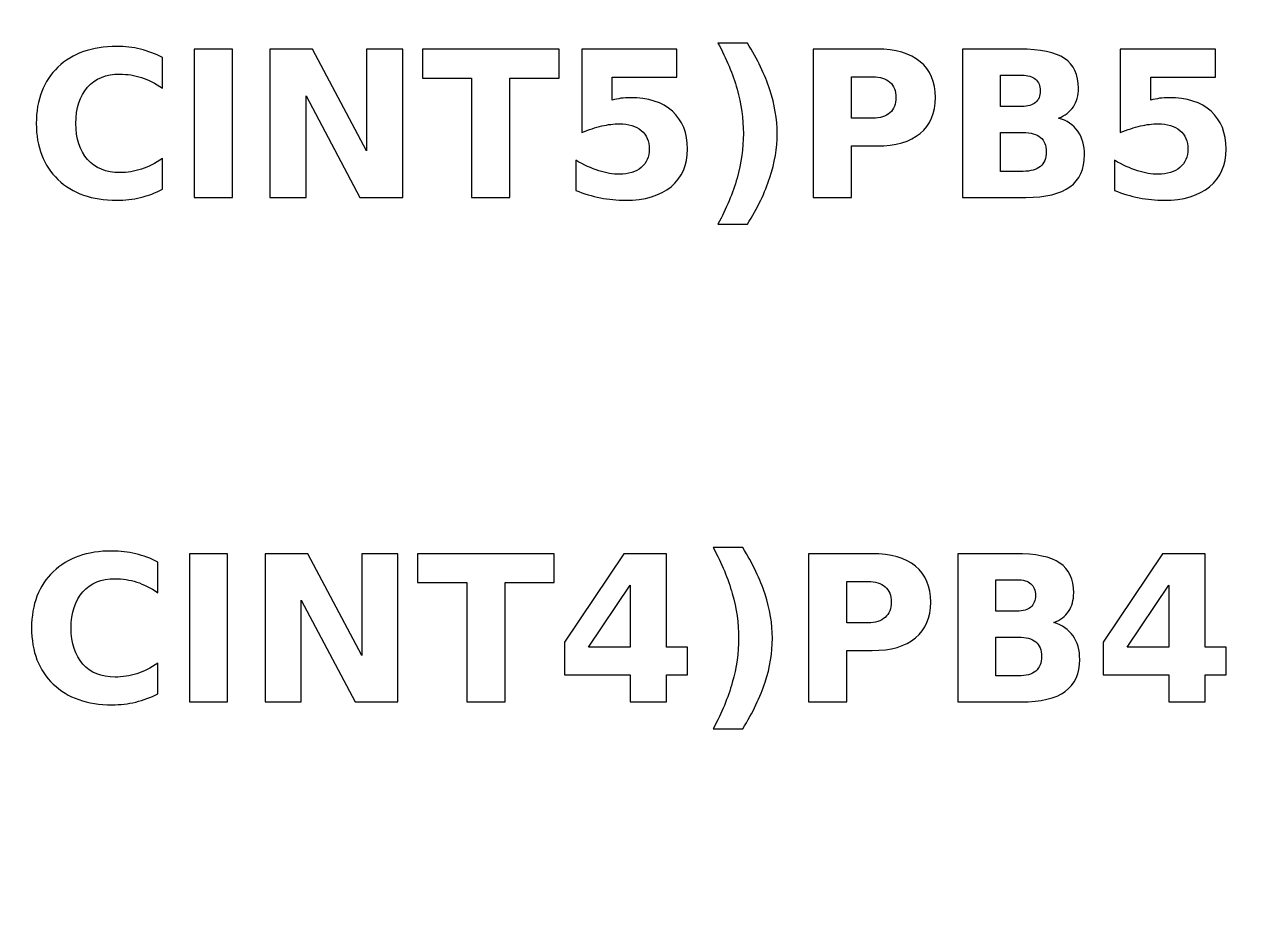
# Model space of a CAD drawing. Header units: centimetres. Extents: x -16.5 to -4.5, y -20.9 to -8.8.
# Drawn here: x -6.99 to -5.775, y -16.639 to -15.753 of the extents above; entities that cross this region are included whole.
import ezdxf

# ---------------------------------------------------------------- set-up
doc = ezdxf.new("R2010")
doc.units = ezdxf.units.CM
doc.header["$MEASUREMENT"] = 0
doc.layers.add('Layer 1', color=7, linetype='Continuous')

msp = doc.modelspace()

# ---------------------------------------------------------------- linework, layer by layer
at = {"layer": 'Layer 1', "color": 7, "lineweight": 35}
msp.add_open_spline([(-16.5, -8.85), (-16.5, -8.85), (-4.5, -8.85), (-4.5, -8.85), (-4.5, -8.85), (-4.5, -8.85), (-4.5, -20.85), (-4.5, -20.85), (-4.5, -20.85), (-4.5, -20.85), (-16.5, -20.85), (-16.5, -20.85), (-16.5, -20.85), (-16.5, -20.85), (-16.5, -8.85), (-16.5, -8.85)], degree=3, knots=[0, 0, 0, 0, 0.25, 0.25, 0.25, 0.25, 0.5, 0.5, 0.5, 0.5, 0.75, 0.75, 0.75, 0.75, 1, 1, 1, 1], dxfattribs=at)
at = {"layer": 'Layer 1', "color": 250, "lineweight": 100}
msp.add_open_spline([(-15.8, -9.55), (-15.8, -9.55), (-5.2, -9.55), (-5.2, -9.55), (-5.2, -9.55), (-5.2, -9.55), (-5.2, -20.15), (-5.2, -20.15), (-5.2, -20.15), (-5.2, -20.15), (-15.8, -20.15), (-15.8, -20.15), (-15.8, -20.15), (-15.8, -20.15), (-15.8, -9.55), (-15.8, -9.55)], degree=3, knots=[0, 0, 0, 0, 0.25, 0.25, 0.25, 0.25, 0.5, 0.5, 0.5, 0.5, 0.75, 0.75, 0.75, 0.75, 1, 1, 1, 1], dxfattribs=at)
at = {"layer": 'Layer 1', "color": 250}
for points, knots in [([(-6.85424, -15.9148), (-6.86114, -15.91837), (-6.86834, -15.92107), (-6.87584, -15.9229), (-6.87584, -15.9229), (-6.88331, -15.92473), (-6.89114, -15.92563), (-6.89927, -15.92563), (-6.89927, -15.92563), (-6.92354, -15.92563), (-6.94277, -15.91883), (-6.95697, -15.90527), (-6.95697, -15.90527), (-6.97117, -15.8917), (-6.97827, -15.8733), (-6.97827, -15.85003), (-6.97827, -15.85003), (-6.97827, -15.82673), (-6.97117, -15.8083), (-6.95697, -15.79473), (-6.95697, -15.79473), (-6.94277, -15.78117), (-6.92354, -15.77437), (-6.89927, -15.77437), (-6.89927, -15.77437), (-6.89114, -15.77437), (-6.88331, -15.77527), (-6.87584, -15.7771), (-6.87584, -15.7771), (-6.86834, -15.77893), (-6.86114, -15.78163), (-6.85424, -15.7852), (-6.85424, -15.7852), (-6.85424, -15.7852), (-6.85424, -15.81537), (-6.85424, -15.81537), (-6.85424, -15.81537), (-6.86121, -15.8106), (-6.86807, -15.80713), (-6.87484, -15.80493), (-6.87484, -15.80493), (-6.88161, -15.8027), (-6.88874, -15.8016), (-6.89624, -15.8016), (-6.89624, -15.8016), (-6.90964, -15.8016), (-6.92021, -15.8059), (-6.92787, -15.8145), (-6.92787, -15.8145), (-6.93557, -15.8231), (-6.93941, -15.83493), (-6.93941, -15.85003), (-6.93941, -15.85003), (-6.93941, -15.8651), (-6.93557, -15.8769), (-6.92787, -15.8855), (-6.92787, -15.8855), (-6.92021, -15.8941), (-6.90964, -15.8984), (-6.89624, -15.8984), (-6.89624, -15.8984), (-6.88874, -15.8984), (-6.88161, -15.8973), (-6.87484, -15.89507), (-6.87484, -15.89507), (-6.86807, -15.89287), (-6.86121, -15.8894), (-6.85424, -15.88463), (-6.85424, -15.88463), (-6.85424, -15.88463), (-6.85424, -15.9148), (-6.85424, -15.9148)], [0, 0, 0, 0, 0.0555556, 0.0555556, 0.0555556, 0.0555556, 0.1111111, 0.1111111, 0.1111111, 0.1111111, 0.1666667, 0.1666667, 0.1666667, 0.1666667, 0.2222222, 0.2222222, 0.2222222, 0.2222222, 0.2777778, 0.2777778, 0.2777778, 0.2777778, 0.3333333, 0.3333333, 0.3333333, 0.3333333, 0.3888889, 0.3888889, 0.3888889, 0.3888889, 0.4444444, 0.4444444, 0.4444444, 0.4444444, 0.5, 0.5, 0.5, 0.5, 0.5555556, 0.5555556, 0.5555556, 0.5555556, 0.6111111, 0.6111111, 0.6111111, 0.6111111, 0.6666667, 0.6666667, 0.6666667, 0.6666667, 0.7222222, 0.7222222, 0.7222222, 0.7222222, 0.7777778, 0.7777778, 0.7777778, 0.7777778, 0.8333333, 0.8333333, 0.8333333, 0.8333333, 0.8888889, 0.8888889, 0.8888889, 0.8888889, 0.9444444, 0.9444444, 0.9444444, 0.9444444, 1, 1, 1, 1]), ([(-6.8231, -15.777), (-6.8231, -15.777), (-6.7855, -15.777), (-6.7855, -15.777), (-6.7855, -15.777), (-6.7855, -15.777), (-6.7855, -15.9228), (-6.7855, -15.9228), (-6.7855, -15.9228), (-6.7855, -15.9228), (-6.8231, -15.9228), (-6.8231, -15.9228), (-6.8231, -15.9228), (-6.8231, -15.9228), (-6.8231, -15.777), (-6.8231, -15.777)], [0, 0, 0, 0, 0.25, 0.25, 0.25, 0.25, 0.5, 0.5, 0.5, 0.5, 0.75, 0.75, 0.75, 0.75, 1, 1, 1, 1]), ([(-6.7487, -15.777), (-6.7487, -15.777), (-6.7067, -15.777), (-6.7067, -15.777), (-6.7067, -15.777), (-6.7067, -15.777), (-6.65367, -15.877), (-6.65367, -15.877), (-6.65367, -15.877), (-6.65367, -15.877), (-6.65367, -15.777), (-6.65367, -15.777), (-6.65367, -15.777), (-6.65367, -15.777), (-6.61804, -15.777), (-6.61804, -15.777), (-6.61804, -15.777), (-6.61804, -15.777), (-6.61804, -15.9228), (-6.61804, -15.9228), (-6.61804, -15.9228), (-6.61804, -15.9228), (-6.66004, -15.9228), (-6.66004, -15.9228), (-6.66004, -15.9228), (-6.66004, -15.9228), (-6.71307, -15.8228), (-6.71307, -15.8228), (-6.71307, -15.8228), (-6.71307, -15.8228), (-6.71307, -15.9228), (-6.71307, -15.9228), (-6.71307, -15.9228), (-6.71307, -15.9228), (-6.7487, -15.9228), (-6.7487, -15.9228), (-6.7487, -15.9228), (-6.7487, -15.9228), (-6.7487, -15.777), (-6.7487, -15.777)], [0, 0, 0, 0, 0.1, 0.1, 0.1, 0.1, 0.2, 0.2, 0.2, 0.2, 0.3, 0.3, 0.3, 0.3, 0.4, 0.4, 0.4, 0.4, 0.5, 0.5, 0.5, 0.5, 0.6, 0.6, 0.6, 0.6, 0.7, 0.7, 0.7, 0.7, 0.8, 0.8, 0.8, 0.8, 0.9, 0.9, 0.9, 0.9, 1, 1, 1, 1]), ([(-6.59873, -15.777), (-6.59873, -15.777), (-6.46437, -15.777), (-6.46437, -15.777), (-6.46437, -15.777), (-6.46437, -15.777), (-6.46437, -15.80543), (-6.46437, -15.80543), (-6.46437, -15.80543), (-6.46437, -15.80543), (-6.5127, -15.80543), (-6.5127, -15.80543), (-6.5127, -15.80543), (-6.5127, -15.80543), (-6.5127, -15.9228), (-6.5127, -15.9228), (-6.5127, -15.9228), (-6.5127, -15.9228), (-6.5503, -15.9228), (-6.5503, -15.9228), (-6.5503, -15.9228), (-6.5503, -15.9228), (-6.5503, -15.80543), (-6.5503, -15.80543), (-6.5503, -15.80543), (-6.5503, -15.80543), (-6.59873, -15.80543), (-6.59873, -15.80543), (-6.59873, -15.80543), (-6.59873, -15.80543), (-6.59873, -15.777), (-6.59873, -15.777)], [0, 0, 0, 0, 0.125, 0.125, 0.125, 0.125, 0.25, 0.25, 0.25, 0.25, 0.375, 0.375, 0.375, 0.375, 0.5, 0.5, 0.5, 0.5, 0.625, 0.625, 0.625, 0.625, 0.75, 0.75, 0.75, 0.75, 0.875, 0.875, 0.875, 0.875, 1, 1, 1, 1]), ([(-6.44207, -15.777), (-6.44207, -15.777), (-6.3486, -15.777), (-6.3486, -15.777), (-6.3486, -15.777), (-6.3486, -15.777), (-6.3486, -15.80463), (-6.3486, -15.80463), (-6.3486, -15.80463), (-6.3486, -15.80463), (-6.4121, -15.80463), (-6.4121, -15.80463), (-6.4121, -15.80463), (-6.4121, -15.80463), (-6.4121, -15.8272), (-6.4121, -15.8272), (-6.4121, -15.8272), (-6.40924, -15.82643), (-6.40637, -15.82583), (-6.40347, -15.8254), (-6.40347, -15.8254), (-6.40057, -15.82497), (-6.39754, -15.82477), (-6.39444, -15.82477), (-6.39444, -15.82477), (-6.37664, -15.82477), (-6.3628, -15.8292), (-6.3529, -15.8381), (-6.3529, -15.8381), (-6.343, -15.84697), (-6.33807, -15.85937), (-6.33807, -15.87523), (-6.33807, -15.87523), (-6.33807, -15.891), (-6.34347, -15.90333), (-6.35424, -15.91227), (-6.35424, -15.91227), (-6.365, -15.92117), (-6.37997, -15.92563), (-6.3991, -15.92563), (-6.3991, -15.92563), (-6.40737, -15.92563), (-6.41557, -15.92483), (-6.42367, -15.92323), (-6.42367, -15.92323), (-6.43177, -15.92163), (-6.43984, -15.91923), (-6.44784, -15.91597), (-6.44784, -15.91597), (-6.44784, -15.91597), (-6.44784, -15.88637), (-6.44784, -15.88637), (-6.44784, -15.88637), (-6.4399, -15.89093), (-6.43237, -15.89433), (-6.42524, -15.8966), (-6.42524, -15.8966), (-6.4181, -15.8989), (-6.41137, -15.90003), (-6.40507, -15.90003), (-6.40507, -15.90003), (-6.39594, -15.90003), (-6.38877, -15.8978), (-6.38354, -15.89333), (-6.38354, -15.89333), (-6.3783, -15.8889), (-6.37567, -15.88287), (-6.37567, -15.87523), (-6.37567, -15.87523), (-6.37567, -15.86757), (-6.3783, -15.86153), (-6.38354, -15.8571), (-6.38354, -15.8571), (-6.38877, -15.85267), (-6.39594, -15.85047), (-6.40507, -15.85047), (-6.40507, -15.85047), (-6.41047, -15.85047), (-6.41624, -15.85117), (-6.42234, -15.85257), (-6.42234, -15.85257), (-6.42847, -15.85397), (-6.43504, -15.85613), (-6.44207, -15.85907), (-6.44207, -15.85907), (-6.44207, -15.85907), (-6.44207, -15.777), (-6.44207, -15.777)], [0, 0, 0, 0, 0.0454545, 0.0454545, 0.0454545, 0.0454545, 0.0909091, 0.0909091, 0.0909091, 0.0909091, 0.1363636, 0.1363636, 0.1363636, 0.1363636, 0.1818182, 0.1818182, 0.1818182, 0.1818182, 0.2272727, 0.2272727, 0.2272727, 0.2272727, 0.2727273, 0.2727273, 0.2727273, 0.2727273, 0.3181818, 0.3181818, 0.3181818, 0.3181818, 0.3636364, 0.3636364, 0.3636364, 0.3636364, 0.4090909, 0.4090909, 0.4090909, 0.4090909, 0.4545455, 0.4545455, 0.4545455, 0.4545455, 0.5, 0.5, 0.5, 0.5, 0.5454545, 0.5454545, 0.5454545, 0.5454545, 0.5909091, 0.5909091, 0.5909091, 0.5909091, 0.6363636, 0.6363636, 0.6363636, 0.6363636, 0.6818182, 0.6818182, 0.6818182, 0.6818182, 0.7272727, 0.7272727, 0.7272727, 0.7272727, 0.7727273, 0.7727273, 0.7727273, 0.7727273, 0.8181818, 0.8181818, 0.8181818, 0.8181818, 0.8636364, 0.8636364, 0.8636364, 0.8636364, 0.9090909, 0.9090909, 0.9090909, 0.9090909, 0.9545455, 0.9545455, 0.9545455, 0.9545455, 1, 1, 1, 1]), ([(-6.3081, -15.94917), (-6.29977, -15.93367), (-6.2935, -15.91853), (-6.28933, -15.90377), (-6.28933, -15.90377), (-6.28517, -15.88897), (-6.2831, -15.8744), (-6.2831, -15.86), (-6.2831, -15.86), (-6.2831, -15.8456), (-6.28517, -15.83103), (-6.28933, -15.8163), (-6.28933, -15.8163), (-6.2935, -15.80157), (-6.29977, -15.78647), (-6.3081, -15.77103), (-6.3081, -15.77103), (-6.3081, -15.77103), (-6.2791, -15.77103), (-6.2791, -15.77103), (-6.2791, -15.77103), (-6.2692, -15.787), (-6.26187, -15.80227), (-6.25707, -15.8169), (-6.25707, -15.8169), (-6.2523, -15.8315), (-6.2499, -15.84593), (-6.2499, -15.8602), (-6.2499, -15.8602), (-6.2499, -15.87447), (-6.25227, -15.88883), (-6.25703, -15.9033), (-6.25703, -15.9033), (-6.26177, -15.9178), (-6.26913, -15.9331), (-6.2791, -15.94917), (-6.2791, -15.94917), (-6.2791, -15.94917), (-6.3081, -15.94917), (-6.3081, -15.94917)], [0, 0, 0, 0, 0.1, 0.1, 0.1, 0.1, 0.2, 0.2, 0.2, 0.2, 0.3, 0.3, 0.3, 0.3, 0.4, 0.4, 0.4, 0.4, 0.5, 0.5, 0.5, 0.5, 0.6, 0.6, 0.6, 0.6, 0.7, 0.7, 0.7, 0.7, 0.8, 0.8, 0.8, 0.8, 0.9, 0.9, 0.9, 0.9, 1, 1, 1, 1]), ([(-6.21433, -15.777), (-6.21433, -15.777), (-6.15193, -15.777), (-6.15193, -15.777), (-6.15193, -15.777), (-6.13337, -15.777), (-6.11913, -15.78113), (-6.1092, -15.78937), (-6.1092, -15.78937), (-6.09927, -15.7976), (-6.0943, -15.80933), (-6.0943, -15.82457), (-6.0943, -15.82457), (-6.0943, -15.83983), (-6.09927, -15.8516), (-6.1092, -15.85983), (-6.1092, -15.85983), (-6.11913, -15.86807), (-6.13337, -15.8722), (-6.15193, -15.8722), (-6.15193, -15.8722), (-6.15193, -15.8722), (-6.17673, -15.8722), (-6.17673, -15.8722), (-6.17673, -15.8722), (-6.17673, -15.8722), (-6.17673, -15.9228), (-6.17673, -15.9228), (-6.17673, -15.9228), (-6.17673, -15.9228), (-6.21433, -15.9228), (-6.21433, -15.9228), (-6.21433, -15.9228), (-6.21433, -15.9228), (-6.21433, -15.777), (-6.21433, -15.777)], [0, 0, 0, 0, 0.1111111, 0.1111111, 0.1111111, 0.1111111, 0.2222222, 0.2222222, 0.2222222, 0.2222222, 0.3333333, 0.3333333, 0.3333333, 0.3333333, 0.4444444, 0.4444444, 0.4444444, 0.4444444, 0.5555556, 0.5555556, 0.5555556, 0.5555556, 0.6666667, 0.6666667, 0.6666667, 0.6666667, 0.7777778, 0.7777778, 0.7777778, 0.7777778, 0.8888889, 0.8888889, 0.8888889, 0.8888889, 1, 1, 1, 1]), ([(-5.97313, -15.84477), (-5.96506, -15.8471), (-5.9588, -15.85143), (-5.95436, -15.85777), (-5.95436, -15.85777), (-5.94993, -15.86407), (-5.94773, -15.87183), (-5.94773, -15.881), (-5.94773, -15.881), (-5.94773, -15.89507), (-5.9525, -15.90553), (-5.962, -15.91243), (-5.962, -15.91243), (-5.9715, -15.91933), (-5.98596, -15.9228), (-6.00536, -15.9228), (-6.00536, -15.9228), (-6.00536, -15.9228), (-6.06776, -15.9228), (-6.06776, -15.9228), (-6.06776, -15.9228), (-6.06776, -15.9228), (-6.06776, -15.777), (-6.06776, -15.777), (-6.06776, -15.777), (-6.06776, -15.777), (-6.01133, -15.777), (-6.01133, -15.777), (-6.01133, -15.777), (-5.99106, -15.777), (-5.9764, -15.78007), (-5.96733, -15.78617), (-5.96733, -15.78617), (-5.95823, -15.7923), (-5.9537, -15.8021), (-5.9537, -15.81557), (-5.9537, -15.81557), (-5.9537, -15.82267), (-5.95536, -15.8287), (-5.95866, -15.8337), (-5.95866, -15.8337), (-5.962, -15.83867), (-5.9668, -15.84237), (-5.97313, -15.84477)], [0, 0, 0, 0, 0.0909091, 0.0909091, 0.0909091, 0.0909091, 0.1818182, 0.1818182, 0.1818182, 0.1818182, 0.2727273, 0.2727273, 0.2727273, 0.2727273, 0.3636364, 0.3636364, 0.3636364, 0.3636364, 0.4545455, 0.4545455, 0.4545455, 0.4545455, 0.5454545, 0.5454545, 0.5454545, 0.5454545, 0.6363636, 0.6363636, 0.6363636, 0.6363636, 0.7272727, 0.7272727, 0.7272727, 0.7272727, 0.8181818, 0.8181818, 0.8181818, 0.8181818, 0.9090909, 0.9090909, 0.9090909, 0.9090909, 1, 1, 1, 1]), ([(-5.9125, -15.777), (-5.9125, -15.777), (-5.81903, -15.777), (-5.81903, -15.777), (-5.81903, -15.777), (-5.81903, -15.777), (-5.81903, -15.80463), (-5.81903, -15.80463), (-5.81903, -15.80463), (-5.81903, -15.80463), (-5.88253, -15.80463), (-5.88253, -15.80463), (-5.88253, -15.80463), (-5.88253, -15.80463), (-5.88253, -15.8272), (-5.88253, -15.8272), (-5.88253, -15.8272), (-5.87967, -15.82643), (-5.8768, -15.82583), (-5.8739, -15.8254), (-5.8739, -15.8254), (-5.871, -15.82497), (-5.86797, -15.82477), (-5.86487, -15.82477), (-5.86487, -15.82477), (-5.84707, -15.82477), (-5.83323, -15.8292), (-5.82333, -15.8381), (-5.82333, -15.8381), (-5.81343, -15.84697), (-5.8085, -15.85937), (-5.8085, -15.87523), (-5.8085, -15.87523), (-5.8085, -15.891), (-5.8139, -15.90333), (-5.82467, -15.91227), (-5.82467, -15.91227), (-5.83543, -15.92117), (-5.8504, -15.92563), (-5.86953, -15.92563), (-5.86953, -15.92563), (-5.8778, -15.92563), (-5.886, -15.92483), (-5.8941, -15.92323), (-5.8941, -15.92323), (-5.9022, -15.92163), (-5.91027, -15.91923), (-5.91827, -15.91597), (-5.91827, -15.91597), (-5.91827, -15.91597), (-5.91827, -15.88637), (-5.91827, -15.88637), (-5.91827, -15.88637), (-5.91033, -15.89093), (-5.9028, -15.89433), (-5.89567, -15.8966), (-5.89567, -15.8966), (-5.88853, -15.8989), (-5.8818, -15.90003), (-5.8755, -15.90003), (-5.8755, -15.90003), (-5.86637, -15.90003), (-5.8592, -15.8978), (-5.85397, -15.89333), (-5.85397, -15.89333), (-5.84873, -15.8889), (-5.8461, -15.88287), (-5.8461, -15.87523), (-5.8461, -15.87523), (-5.8461, -15.86757), (-5.84873, -15.86153), (-5.85397, -15.8571), (-5.85397, -15.8571), (-5.8592, -15.85267), (-5.86637, -15.85047), (-5.8755, -15.85047), (-5.8755, -15.85047), (-5.8809, -15.85047), (-5.88667, -15.85117), (-5.89277, -15.85257), (-5.89277, -15.85257), (-5.8989, -15.85397), (-5.90547, -15.85613), (-5.9125, -15.85907), (-5.9125, -15.85907), (-5.9125, -15.85907), (-5.9125, -15.777), (-5.9125, -15.777)], [0, 0, 0, 0, 0.0454545, 0.0454545, 0.0454545, 0.0454545, 0.0909091, 0.0909091, 0.0909091, 0.0909091, 0.1363636, 0.1363636, 0.1363636, 0.1363636, 0.1818182, 0.1818182, 0.1818182, 0.1818182, 0.2272727, 0.2272727, 0.2272727, 0.2272727, 0.2727273, 0.2727273, 0.2727273, 0.2727273, 0.3181818, 0.3181818, 0.3181818, 0.3181818, 0.3636364, 0.3636364, 0.3636364, 0.3636364, 0.4090909, 0.4090909, 0.4090909, 0.4090909, 0.4545455, 0.4545455, 0.4545455, 0.4545455, 0.5, 0.5, 0.5, 0.5, 0.5454545, 0.5454545, 0.5454545, 0.5454545, 0.5909091, 0.5909091, 0.5909091, 0.5909091, 0.6363636, 0.6363636, 0.6363636, 0.6363636, 0.6818182, 0.6818182, 0.6818182, 0.6818182, 0.7272727, 0.7272727, 0.7272727, 0.7272727, 0.7727273, 0.7727273, 0.7727273, 0.7727273, 0.8181818, 0.8181818, 0.8181818, 0.8181818, 0.8636364, 0.8636364, 0.8636364, 0.8636364, 0.9090909, 0.9090909, 0.9090909, 0.9090909, 0.9545455, 0.9545455, 0.9545455, 0.9545455, 1, 1, 1, 1]), ([(-6.00936, -15.83343), (-6.00343, -15.83343), (-5.99893, -15.83213), (-5.9959, -15.82953), (-5.9959, -15.82953), (-5.99283, -15.82693), (-5.9913, -15.8231), (-5.9913, -15.818), (-5.9913, -15.818), (-5.9913, -15.813), (-5.99283, -15.8092), (-5.9959, -15.80657), (-5.9959, -15.80657), (-5.99893, -15.80393), (-6.00343, -15.8026), (-6.00936, -15.8026), (-6.00936, -15.8026), (-6.00936, -15.8026), (-6.03016, -15.8026), (-6.03016, -15.8026), (-6.03016, -15.8026), (-6.03016, -15.8026), (-6.03016, -15.83343), (-6.03016, -15.83343), (-6.03016, -15.83343), (-6.03016, -15.83343), (-6.00936, -15.83343), (-6.00936, -15.83343)], [0, 0, 0, 0, 0.1428571, 0.1428571, 0.1428571, 0.1428571, 0.2857143, 0.2857143, 0.2857143, 0.2857143, 0.4285714, 0.4285714, 0.4285714, 0.4285714, 0.5714286, 0.5714286, 0.5714286, 0.5714286, 0.7142857, 0.7142857, 0.7142857, 0.7142857, 0.8571429, 0.8571429, 0.8571429, 0.8571429, 1, 1, 1, 1]), ([(-6.17673, -15.80423), (-6.17673, -15.80423), (-6.17673, -15.84497), (-6.17673, -15.84497), (-6.17673, -15.84497), (-6.17673, -15.84497), (-6.15593, -15.84497), (-6.15593, -15.84497), (-6.15593, -15.84497), (-6.14863, -15.84497), (-6.143, -15.8432), (-6.13903, -15.83963), (-6.13903, -15.83963), (-6.13507, -15.8361), (-6.13307, -15.83107), (-6.13307, -15.82457), (-6.13307, -15.82457), (-6.13307, -15.81803), (-6.13507, -15.81303), (-6.13903, -15.8095), (-6.13903, -15.8095), (-6.143, -15.806), (-6.14863, -15.80423), (-6.15593, -15.80423), (-6.15593, -15.80423), (-6.15593, -15.80423), (-6.17673, -15.80423), (-6.17673, -15.80423)], [0, 0, 0, 0, 0.1428571, 0.1428571, 0.1428571, 0.1428571, 0.2857143, 0.2857143, 0.2857143, 0.2857143, 0.4285714, 0.4285714, 0.4285714, 0.4285714, 0.5714286, 0.5714286, 0.5714286, 0.5714286, 0.7142857, 0.7142857, 0.7142857, 0.7142857, 0.8571429, 0.8571429, 0.8571429, 0.8571429, 1, 1, 1, 1]), ([(-6.0081, -15.8972), (-6.00053, -15.8972), (-5.99486, -15.8956), (-5.99103, -15.89243), (-5.99103, -15.89243), (-5.98723, -15.88923), (-5.98533, -15.8844), (-5.98533, -15.87797), (-5.98533, -15.87797), (-5.98533, -15.87167), (-5.98723, -15.86693), (-5.991, -15.86377), (-5.991, -15.86377), (-5.99476, -15.8606), (-6.00046, -15.85903), (-6.0081, -15.85903), (-6.0081, -15.85903), (-6.0081, -15.85903), (-6.03016, -15.85903), (-6.03016, -15.85903), (-6.03016, -15.85903), (-6.03016, -15.85903), (-6.03016, -15.8972), (-6.03016, -15.8972), (-6.03016, -15.8972), (-6.03016, -15.8972), (-6.0081, -15.8972), (-6.0081, -15.8972)], [0, 0, 0, 0, 0.1428571, 0.1428571, 0.1428571, 0.1428571, 0.2857143, 0.2857143, 0.2857143, 0.2857143, 0.4285714, 0.4285714, 0.4285714, 0.4285714, 0.5714286, 0.5714286, 0.5714286, 0.5714286, 0.7142857, 0.7142857, 0.7142857, 0.7142857, 0.8571429, 0.8571429, 0.8571429, 0.8571429, 1, 1, 1, 1]), ([(-6.85889, -16.41098), (-6.86579, -16.41455), (-6.87299, -16.41725), (-6.88049, -16.41908), (-6.88049, -16.41908), (-6.88796, -16.42091), (-6.89579, -16.42181), (-6.90392, -16.42181), (-6.90392, -16.42181), (-6.92819, -16.42181), (-6.94742, -16.41501), (-6.96162, -16.40145), (-6.96162, -16.40145), (-6.97582, -16.38788), (-6.98292, -16.36948), (-6.98292, -16.34621), (-6.98292, -16.34621), (-6.98292, -16.32291), (-6.97582, -16.30448), (-6.96162, -16.29091), (-6.96162, -16.29091), (-6.94742, -16.27735), (-6.92819, -16.27055), (-6.90392, -16.27055), (-6.90392, -16.27055), (-6.89579, -16.27055), (-6.88796, -16.27145), (-6.88049, -16.27328), (-6.88049, -16.27328), (-6.87299, -16.27511), (-6.86579, -16.27781), (-6.85889, -16.28138), (-6.85889, -16.28138), (-6.85889, -16.28138), (-6.85889, -16.31155), (-6.85889, -16.31155), (-6.85889, -16.31155), (-6.86586, -16.30678), (-6.87272, -16.30331), (-6.87949, -16.30111), (-6.87949, -16.30111), (-6.88626, -16.29888), (-6.89339, -16.29778), (-6.90089, -16.29778), (-6.90089, -16.29778), (-6.91429, -16.29778), (-6.92486, -16.30208), (-6.93252, -16.31068), (-6.93252, -16.31068), (-6.94022, -16.31928), (-6.94406, -16.33111), (-6.94406, -16.34621), (-6.94406, -16.34621), (-6.94406, -16.36128), (-6.94022, -16.37308), (-6.93252, -16.38168), (-6.93252, -16.38168), (-6.92486, -16.39028), (-6.91429, -16.39458), (-6.90089, -16.39458), (-6.90089, -16.39458), (-6.89339, -16.39458), (-6.88626, -16.39348), (-6.87949, -16.39125), (-6.87949, -16.39125), (-6.87272, -16.38905), (-6.86586, -16.38558), (-6.85889, -16.38081), (-6.85889, -16.38081), (-6.85889, -16.38081), (-6.85889, -16.41098), (-6.85889, -16.41098)], [0, 0, 0, 0, 0.0555556, 0.0555556, 0.0555556, 0.0555556, 0.1111111, 0.1111111, 0.1111111, 0.1111111, 0.1666667, 0.1666667, 0.1666667, 0.1666667, 0.2222222, 0.2222222, 0.2222222, 0.2222222, 0.2777778, 0.2777778, 0.2777778, 0.2777778, 0.3333333, 0.3333333, 0.3333333, 0.3333333, 0.3888889, 0.3888889, 0.3888889, 0.3888889, 0.4444444, 0.4444444, 0.4444444, 0.4444444, 0.5, 0.5, 0.5, 0.5, 0.5555556, 0.5555556, 0.5555556, 0.5555556, 0.6111111, 0.6111111, 0.6111111, 0.6111111, 0.6666667, 0.6666667, 0.6666667, 0.6666667, 0.7222222, 0.7222222, 0.7222222, 0.7222222, 0.7777778, 0.7777778, 0.7777778, 0.7777778, 0.8333333, 0.8333333, 0.8333333, 0.8333333, 0.8888889, 0.8888889, 0.8888889, 0.8888889, 0.9444444, 0.9444444, 0.9444444, 0.9444444, 1, 1, 1, 1]), ([(-6.82775, -16.27318), (-6.82775, -16.27318), (-6.79015, -16.27318), (-6.79015, -16.27318), (-6.79015, -16.27318), (-6.79015, -16.27318), (-6.79015, -16.41898), (-6.79015, -16.41898), (-6.79015, -16.41898), (-6.79015, -16.41898), (-6.82775, -16.41898), (-6.82775, -16.41898), (-6.82775, -16.41898), (-6.82775, -16.41898), (-6.82775, -16.27318), (-6.82775, -16.27318)], [0, 0, 0, 0, 0.25, 0.25, 0.25, 0.25, 0.5, 0.5, 0.5, 0.5, 0.75, 0.75, 0.75, 0.75, 1, 1, 1, 1]), ([(-6.75335, -16.27318), (-6.75335, -16.27318), (-6.71135, -16.27318), (-6.71135, -16.27318), (-6.71135, -16.27318), (-6.71135, -16.27318), (-6.65832, -16.37318), (-6.65832, -16.37318), (-6.65832, -16.37318), (-6.65832, -16.37318), (-6.65832, -16.27318), (-6.65832, -16.27318), (-6.65832, -16.27318), (-6.65832, -16.27318), (-6.62269, -16.27318), (-6.62269, -16.27318), (-6.62269, -16.27318), (-6.62269, -16.27318), (-6.62269, -16.41898), (-6.62269, -16.41898), (-6.62269, -16.41898), (-6.62269, -16.41898), (-6.66469, -16.41898), (-6.66469, -16.41898), (-6.66469, -16.41898), (-6.66469, -16.41898), (-6.71772, -16.31898), (-6.71772, -16.31898), (-6.71772, -16.31898), (-6.71772, -16.31898), (-6.71772, -16.41898), (-6.71772, -16.41898), (-6.71772, -16.41898), (-6.71772, -16.41898), (-6.75335, -16.41898), (-6.75335, -16.41898), (-6.75335, -16.41898), (-6.75335, -16.41898), (-6.75335, -16.27318), (-6.75335, -16.27318)], [0, 0, 0, 0, 0.1, 0.1, 0.1, 0.1, 0.2, 0.2, 0.2, 0.2, 0.3, 0.3, 0.3, 0.3, 0.4, 0.4, 0.4, 0.4, 0.5, 0.5, 0.5, 0.5, 0.6, 0.6, 0.6, 0.6, 0.7, 0.7, 0.7, 0.7, 0.8, 0.8, 0.8, 0.8, 0.9, 0.9, 0.9, 0.9, 1, 1, 1, 1]), ([(-6.60338, -16.27318), (-6.60338, -16.27318), (-6.46902, -16.27318), (-6.46902, -16.27318), (-6.46902, -16.27318), (-6.46902, -16.27318), (-6.46902, -16.30161), (-6.46902, -16.30161), (-6.46902, -16.30161), (-6.46902, -16.30161), (-6.51735, -16.30161), (-6.51735, -16.30161), (-6.51735, -16.30161), (-6.51735, -16.30161), (-6.51735, -16.41898), (-6.51735, -16.41898), (-6.51735, -16.41898), (-6.51735, -16.41898), (-6.55495, -16.41898), (-6.55495, -16.41898), (-6.55495, -16.41898), (-6.55495, -16.41898), (-6.55495, -16.30161), (-6.55495, -16.30161), (-6.55495, -16.30161), (-6.55495, -16.30161), (-6.60338, -16.30161), (-6.60338, -16.30161), (-6.60338, -16.30161), (-6.60338, -16.30161), (-6.60338, -16.27318), (-6.60338, -16.27318)], [0, 0, 0, 0, 0.125, 0.125, 0.125, 0.125, 0.25, 0.25, 0.25, 0.25, 0.375, 0.375, 0.375, 0.375, 0.5, 0.5, 0.5, 0.5, 0.625, 0.625, 0.625, 0.625, 0.75, 0.75, 0.75, 0.75, 0.875, 0.875, 0.875, 0.875, 1, 1, 1, 1]), ([(-6.40052, -16.27318), (-6.40052, -16.27318), (-6.35872, -16.27318), (-6.35872, -16.27318), (-6.35872, -16.27318), (-6.35872, -16.27318), (-6.35872, -16.36518), (-6.35872, -16.36518), (-6.35872, -16.36518), (-6.35872, -16.36518), (-6.33792, -16.36518), (-6.33792, -16.36518), (-6.33792, -16.36518), (-6.33792, -16.36518), (-6.33792, -16.39241), (-6.33792, -16.39241), (-6.33792, -16.39241), (-6.33792, -16.39241), (-6.35872, -16.39241), (-6.35872, -16.39241), (-6.35872, -16.39241), (-6.35872, -16.39241), (-6.35872, -16.41898), (-6.35872, -16.41898), (-6.35872, -16.41898), (-6.35872, -16.41898), (-6.39425, -16.41898), (-6.39425, -16.41898), (-6.39425, -16.41898), (-6.39425, -16.41898), (-6.39425, -16.39241), (-6.39425, -16.39241), (-6.39425, -16.39241), (-6.39425, -16.39241), (-6.45892, -16.39241), (-6.45892, -16.39241), (-6.45892, -16.39241), (-6.45892, -16.39241), (-6.45892, -16.36018), (-6.45892, -16.36018), (-6.45892, -16.36018), (-6.45892, -16.36018), (-6.40052, -16.27318), (-6.40052, -16.27318)], [0, 0, 0, 0, 0.0909091, 0.0909091, 0.0909091, 0.0909091, 0.1818182, 0.1818182, 0.1818182, 0.1818182, 0.2727273, 0.2727273, 0.2727273, 0.2727273, 0.3636364, 0.3636364, 0.3636364, 0.3636364, 0.4545455, 0.4545455, 0.4545455, 0.4545455, 0.5454545, 0.5454545, 0.5454545, 0.5454545, 0.6363636, 0.6363636, 0.6363636, 0.6363636, 0.7272727, 0.7272727, 0.7272727, 0.7272727, 0.8181818, 0.8181818, 0.8181818, 0.8181818, 0.9090909, 0.9090909, 0.9090909, 0.9090909, 1, 1, 1, 1]), ([(-6.31275, -16.44535), (-6.30442, -16.42985), (-6.29815, -16.41471), (-6.29398, -16.39995), (-6.29398, -16.39995), (-6.28982, -16.38515), (-6.28775, -16.37058), (-6.28775, -16.35618), (-6.28775, -16.35618), (-6.28775, -16.34178), (-6.28982, -16.32721), (-6.29398, -16.31248), (-6.29398, -16.31248), (-6.29815, -16.29775), (-6.30442, -16.28265), (-6.31275, -16.26721), (-6.31275, -16.26721), (-6.31275, -16.26721), (-6.28375, -16.26721), (-6.28375, -16.26721), (-6.28375, -16.26721), (-6.27385, -16.28318), (-6.26652, -16.29845), (-6.26172, -16.31308), (-6.26172, -16.31308), (-6.25695, -16.32768), (-6.25455, -16.34211), (-6.25455, -16.35638), (-6.25455, -16.35638), (-6.25455, -16.37065), (-6.25692, -16.38501), (-6.26168, -16.39948), (-6.26168, -16.39948), (-6.26642, -16.41398), (-6.27378, -16.42928), (-6.28375, -16.44535), (-6.28375, -16.44535), (-6.28375, -16.44535), (-6.31275, -16.44535), (-6.31275, -16.44535)], [0, 0, 0, 0, 0.1, 0.1, 0.1, 0.1, 0.2, 0.2, 0.2, 0.2, 0.3, 0.3, 0.3, 0.3, 0.4, 0.4, 0.4, 0.4, 0.5, 0.5, 0.5, 0.5, 0.6, 0.6, 0.6, 0.6, 0.7, 0.7, 0.7, 0.7, 0.8, 0.8, 0.8, 0.8, 0.9, 0.9, 0.9, 0.9, 1, 1, 1, 1]), ([(-6.21898, -16.27318), (-6.21898, -16.27318), (-6.15658, -16.27318), (-6.15658, -16.27318), (-6.15658, -16.27318), (-6.13802, -16.27318), (-6.12378, -16.27731), (-6.11385, -16.28555), (-6.11385, -16.28555), (-6.10392, -16.29378), (-6.09895, -16.30551), (-6.09895, -16.32075), (-6.09895, -16.32075), (-6.09895, -16.33601), (-6.10392, -16.34778), (-6.11385, -16.35601), (-6.11385, -16.35601), (-6.12378, -16.36425), (-6.13802, -16.36838), (-6.15658, -16.36838), (-6.15658, -16.36838), (-6.15658, -16.36838), (-6.18138, -16.36838), (-6.18138, -16.36838), (-6.18138, -16.36838), (-6.18138, -16.36838), (-6.18138, -16.41898), (-6.18138, -16.41898), (-6.18138, -16.41898), (-6.18138, -16.41898), (-6.21898, -16.41898), (-6.21898, -16.41898), (-6.21898, -16.41898), (-6.21898, -16.41898), (-6.21898, -16.27318), (-6.21898, -16.27318)], [0, 0, 0, 0, 0.1111111, 0.1111111, 0.1111111, 0.1111111, 0.2222222, 0.2222222, 0.2222222, 0.2222222, 0.3333333, 0.3333333, 0.3333333, 0.3333333, 0.4444444, 0.4444444, 0.4444444, 0.4444444, 0.5555556, 0.5555556, 0.5555556, 0.5555556, 0.6666667, 0.6666667, 0.6666667, 0.6666667, 0.7777778, 0.7777778, 0.7777778, 0.7777778, 0.8888889, 0.8888889, 0.8888889, 0.8888889, 1, 1, 1, 1]), ([(-5.97778, -16.34095), (-5.96971, -16.34328), (-5.96345, -16.34761), (-5.95901, -16.35395), (-5.95901, -16.35395), (-5.95458, -16.36025), (-5.95238, -16.36801), (-5.95238, -16.37718), (-5.95238, -16.37718), (-5.95238, -16.39125), (-5.95715, -16.40171), (-5.96665, -16.40861), (-5.96665, -16.40861), (-5.97615, -16.41551), (-5.99061, -16.41898), (-6.01001, -16.41898), (-6.01001, -16.41898), (-6.01001, -16.41898), (-6.07241, -16.41898), (-6.07241, -16.41898), (-6.07241, -16.41898), (-6.07241, -16.41898), (-6.07241, -16.27318), (-6.07241, -16.27318), (-6.07241, -16.27318), (-6.07241, -16.27318), (-6.01598, -16.27318), (-6.01598, -16.27318), (-6.01598, -16.27318), (-5.99571, -16.27318), (-5.98105, -16.27625), (-5.97198, -16.28235), (-5.97198, -16.28235), (-5.96288, -16.28848), (-5.95835, -16.29828), (-5.95835, -16.31175), (-5.95835, -16.31175), (-5.95835, -16.31885), (-5.96001, -16.32488), (-5.96331, -16.32988), (-5.96331, -16.32988), (-5.96665, -16.33485), (-5.97145, -16.33855), (-5.97778, -16.34095)], [0, 0, 0, 0, 0.0909091, 0.0909091, 0.0909091, 0.0909091, 0.1818182, 0.1818182, 0.1818182, 0.1818182, 0.2727273, 0.2727273, 0.2727273, 0.2727273, 0.3636364, 0.3636364, 0.3636364, 0.3636364, 0.4545455, 0.4545455, 0.4545455, 0.4545455, 0.5454545, 0.5454545, 0.5454545, 0.5454545, 0.6363636, 0.6363636, 0.6363636, 0.6363636, 0.7272727, 0.7272727, 0.7272727, 0.7272727, 0.8181818, 0.8181818, 0.8181818, 0.8181818, 0.9090909, 0.9090909, 0.9090909, 0.9090909, 1, 1, 1, 1]), ([(-5.87095, -16.27318), (-5.87095, -16.27318), (-5.82915, -16.27318), (-5.82915, -16.27318), (-5.82915, -16.27318), (-5.82915, -16.27318), (-5.82915, -16.36518), (-5.82915, -16.36518), (-5.82915, -16.36518), (-5.82915, -16.36518), (-5.80835, -16.36518), (-5.80835, -16.36518), (-5.80835, -16.36518), (-5.80835, -16.36518), (-5.80835, -16.39241), (-5.80835, -16.39241), (-5.80835, -16.39241), (-5.80835, -16.39241), (-5.82915, -16.39241), (-5.82915, -16.39241), (-5.82915, -16.39241), (-5.82915, -16.39241), (-5.82915, -16.41898), (-5.82915, -16.41898), (-5.82915, -16.41898), (-5.82915, -16.41898), (-5.86468, -16.41898), (-5.86468, -16.41898), (-5.86468, -16.41898), (-5.86468, -16.41898), (-5.86468, -16.39241), (-5.86468, -16.39241), (-5.86468, -16.39241), (-5.86468, -16.39241), (-5.92935, -16.39241), (-5.92935, -16.39241), (-5.92935, -16.39241), (-5.92935, -16.39241), (-5.92935, -16.36018), (-5.92935, -16.36018), (-5.92935, -16.36018), (-5.92935, -16.36018), (-5.87095, -16.27318), (-5.87095, -16.27318)], [0, 0, 0, 0, 0.0909091, 0.0909091, 0.0909091, 0.0909091, 0.1818182, 0.1818182, 0.1818182, 0.1818182, 0.2727273, 0.2727273, 0.2727273, 0.2727273, 0.3636364, 0.3636364, 0.3636364, 0.3636364, 0.4545455, 0.4545455, 0.4545455, 0.4545455, 0.5454545, 0.5454545, 0.5454545, 0.5454545, 0.6363636, 0.6363636, 0.6363636, 0.6363636, 0.7272727, 0.7272727, 0.7272727, 0.7272727, 0.8181818, 0.8181818, 0.8181818, 0.8181818, 0.9090909, 0.9090909, 0.9090909, 0.9090909, 1, 1, 1, 1]), ([(-6.18138, -16.30041), (-6.18138, -16.30041), (-6.18138, -16.34115), (-6.18138, -16.34115), (-6.18138, -16.34115), (-6.18138, -16.34115), (-6.16058, -16.34115), (-6.16058, -16.34115), (-6.16058, -16.34115), (-6.15328, -16.34115), (-6.14765, -16.33938), (-6.14368, -16.33581), (-6.14368, -16.33581), (-6.13972, -16.33228), (-6.13772, -16.32725), (-6.13772, -16.32075), (-6.13772, -16.32075), (-6.13772, -16.31421), (-6.13972, -16.30921), (-6.14368, -16.30568), (-6.14368, -16.30568), (-6.14765, -16.30218), (-6.15328, -16.30041), (-6.16058, -16.30041), (-6.16058, -16.30041), (-6.16058, -16.30041), (-6.18138, -16.30041), (-6.18138, -16.30041)], [0, 0, 0, 0, 0.1428571, 0.1428571, 0.1428571, 0.1428571, 0.2857143, 0.2857143, 0.2857143, 0.2857143, 0.4285714, 0.4285714, 0.4285714, 0.4285714, 0.5714286, 0.5714286, 0.5714286, 0.5714286, 0.7142857, 0.7142857, 0.7142857, 0.7142857, 0.8571429, 0.8571429, 0.8571429, 0.8571429, 1, 1, 1, 1]), ([(-6.01401, -16.32961), (-6.00808, -16.32961), (-6.00358, -16.32831), (-6.00055, -16.32571), (-6.00055, -16.32571), (-5.99748, -16.32311), (-5.99595, -16.31928), (-5.99595, -16.31418), (-5.99595, -16.31418), (-5.99595, -16.30918), (-5.99748, -16.30538), (-6.00055, -16.30275), (-6.00055, -16.30275), (-6.00358, -16.30011), (-6.00808, -16.29878), (-6.01401, -16.29878), (-6.01401, -16.29878), (-6.01401, -16.29878), (-6.03481, -16.29878), (-6.03481, -16.29878), (-6.03481, -16.29878), (-6.03481, -16.29878), (-6.03481, -16.32961), (-6.03481, -16.32961), (-6.03481, -16.32961), (-6.03481, -16.32961), (-6.01401, -16.32961), (-6.01401, -16.32961)], [0, 0, 0, 0, 0.1428571, 0.1428571, 0.1428571, 0.1428571, 0.2857143, 0.2857143, 0.2857143, 0.2857143, 0.4285714, 0.4285714, 0.4285714, 0.4285714, 0.5714286, 0.5714286, 0.5714286, 0.5714286, 0.7142857, 0.7142857, 0.7142857, 0.7142857, 0.8571429, 0.8571429, 0.8571429, 0.8571429, 1, 1, 1, 1]), ([(-6.39425, -16.30415), (-6.39425, -16.30415), (-6.43549, -16.36518), (-6.43549, -16.36518), (-6.43549, -16.36518), (-6.43549, -16.36518), (-6.39425, -16.36518), (-6.39425, -16.36518), (-6.39425, -16.36518), (-6.39425, -16.36518), (-6.39425, -16.30415), (-6.39425, -16.30415)], [0, 0, 0, 0, 0.3333333, 0.3333333, 0.3333333, 0.3333333, 0.6666667, 0.6666667, 0.6666667, 0.6666667, 1, 1, 1, 1]), ([(-5.86468, -16.30415), (-5.86468, -16.30415), (-5.90592, -16.36518), (-5.90592, -16.36518), (-5.90592, -16.36518), (-5.90592, -16.36518), (-5.86468, -16.36518), (-5.86468, -16.36518), (-5.86468, -16.36518), (-5.86468, -16.36518), (-5.86468, -16.30415), (-5.86468, -16.30415)], [0, 0, 0, 0, 0.3333333, 0.3333333, 0.3333333, 0.3333333, 0.6666667, 0.6666667, 0.6666667, 0.6666667, 1, 1, 1, 1]), ([(-6.01275, -16.39338), (-6.00518, -16.39338), (-5.99951, -16.39178), (-5.99568, -16.38861), (-5.99568, -16.38861), (-5.99188, -16.38541), (-5.98998, -16.38058), (-5.98998, -16.37415), (-5.98998, -16.37415), (-5.98998, -16.36785), (-5.99188, -16.36311), (-5.99565, -16.35995), (-5.99565, -16.35995), (-5.99941, -16.35678), (-6.00511, -16.35521), (-6.01275, -16.35521), (-6.01275, -16.35521), (-6.01275, -16.35521), (-6.03481, -16.35521), (-6.03481, -16.35521), (-6.03481, -16.35521), (-6.03481, -16.35521), (-6.03481, -16.39338), (-6.03481, -16.39338), (-6.03481, -16.39338), (-6.03481, -16.39338), (-6.01275, -16.39338), (-6.01275, -16.39338)], [0, 0, 0, 0, 0.1428571, 0.1428571, 0.1428571, 0.1428571, 0.2857143, 0.2857143, 0.2857143, 0.2857143, 0.4285714, 0.4285714, 0.4285714, 0.4285714, 0.5714286, 0.5714286, 0.5714286, 0.5714286, 0.7142857, 0.7142857, 0.7142857, 0.7142857, 0.8571429, 0.8571429, 0.8571429, 0.8571429, 1, 1, 1, 1])]:
    msp.add_open_spline(points, degree=3, knots=knots, dxfattribs=at)

doc.saveas('drawing.dxf')
